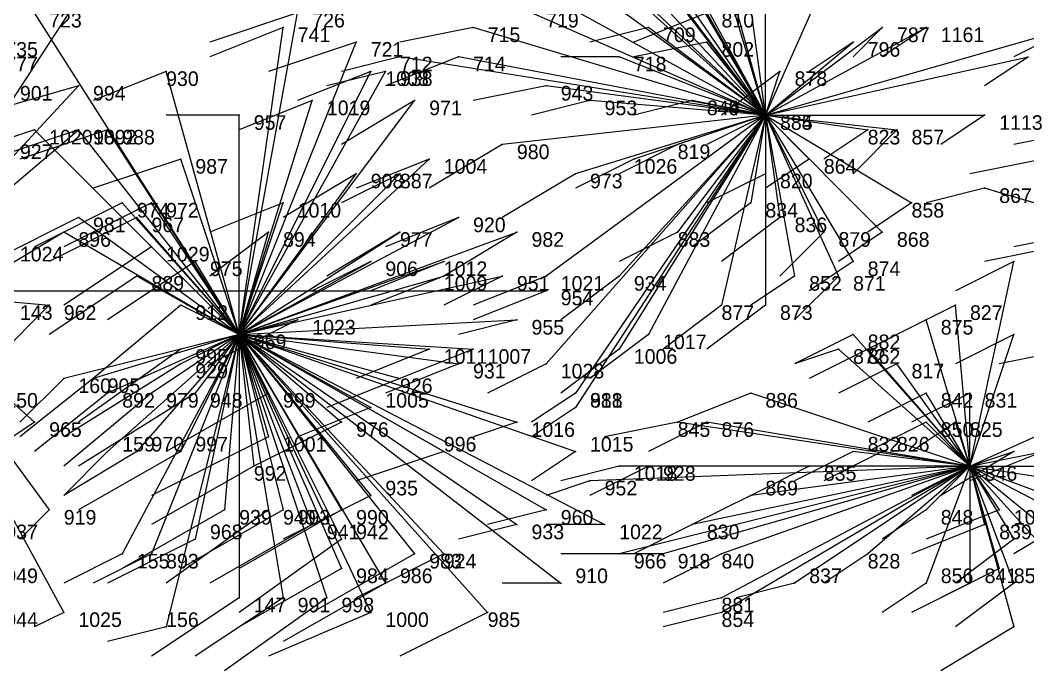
# Model space of a CAD drawing. Extents: x 13.668 to 13.876, y -34.05 to -33.931.
# Drawn here: x 13.764 to 13.833, y -34.05 to -34.0055 of the extents above; entities that cross this region are included whole.
import ezdxf

# ---------------------------------------------------------------- set-up
doc = ezdxf.new("R2010")
doc.units = 0
for name, color, linetype in [('Facilities', 3, 'CONTINUOUS'), ('Facilities_lines', 3, 'CONTINUOUS'), ('Normals', 1, 'CONTINUOUS'), ('Source_points', 5, 'CONTINUOUS'), ('Text', 3, 'CONTINUOUS')]:
    doc.layers.add(name, color=color, linetype=linetype)

msp = doc.modelspace()

# ---------------------------------------------------------------- linework, layer by layer
at = {"layer": 'Facilities', "color": 3}
for p in [(13.815, -34.012, -1.214), (13.779, -34.027, -1.216), (13.829, -34.036, -1.214)]:
    msp.add_point(p, dxfattribs=at)
at = {"layer": 'Facilities_lines', "color": 3}
for p, q in [((13.815, -34.012, -1.214), (13.809, -33.992, -1.214)), ((13.815, -34.012, -1.214), (13.805, -33.995, -1.214)), ((13.815, -34.012, -1.214), (13.798, -33.996, -1.215)), ((13.815, -34.012, -1.214), (13.804, -33.996, -1.214)), ((13.815, -34.012, -1.214), (13.813, -33.997, -1.214)), ((13.815, -34.012, -1.214), (13.815, -33.997, -1.214)), ((13.815, -34.012, -1.214), (13.802, -33.998, -1.216)), ((13.815, -34.012, -1.214), (13.805, -33.999, -1.214)), ((13.815, -34.012, -1.214), (13.795, -34.001, -1.216)), ((13.815, -34.012, -1.214), (13.809, -34.001, -1.214)), ((13.815, -34.012, -1.214), (13.812, -34.001, -1.215)), ((13.815, -34.012, -1.214), (13.805, -34.003, -1.214)), ((13.815, -34.012, -1.214), (13.815, -34.003, -1.214)), ((13.815, -34.012, -1.214), (13.819, -34.003, -1.213)), ((13.755, -34.024, -1.217), (13.768, -34.004, -1.217)), ((13.815, -34.012, -1.214), (13.804, -34.004, -1.214)), ((13.815, -34.012, -1.214), (13.809, -34.004, -1.214)), ((13.779, -34.027, -1.216), (13.765, -34.005, -1.216)), ((13.779, -34.027, -1.216), (13.783, -34.005, -1.215)), ((13.815, -34.012, -1.214), (13.799, -34.005, -1.214)), ((13.815, -34.012, -1.214), (13.811, -34.005, -1.214)), ((13.779, -34.027, -1.216), (13.782, -34.006, -1.215)), ((13.815, -34.012, -1.214), (13.795, -34.006, -1.215)), ((13.815, -34.012, -1.214), (13.807, -34.006, -1.214)), ((13.815, -34.012, -1.214), (13.823, -34.006, -1.214)), ((13.815, -34.012, -1.214), (13.836, -34.006, -1.213)), ((13.815, -34.012, -1.214), (13.826, -34.006, -1.213)), ((13.779, -34.027, -1.216), (13.787, -34.007, -1.215)), ((13.815, -34.012, -1.214), (13.811, -34.007, -1.214)), ((13.815, -34.012, -1.214), (13.821, -34.007, -1.214)), ((13.815, -34.012, -1.214), (13.79, -34.008, -1.215)), ((13.815, -34.012, -1.214), (13.794, -34.008, -1.215)), ((13.815, -34.012, -1.214), (13.805, -34.008, -1.215)), ((13.815, -34.012, -1.214), (13.833, -34.008, -1.213)), ((13.779, -34.027, -1.216), (13.774, -34.009, -1.216)), ((13.779, -34.027, -1.216), (13.789, -34.009, -1.215)), ((13.779, -34.027, -1.216), (13.788, -34.009, -1.215)), ((13.815, -34.012, -1.214), (13.816, -34.009, -1.214)), ((13.755, -34.024, -1.217), (13.768, -34.01, -1.217)), ((13.815, -34.012, -1.214), (13.8, -34.01, -1.215)), ((13.779, -34.027, -1.216), (13.791, -34.011, -1.216)), ((13.779, -34.027, -1.216), (13.784, -34.011, -1.215)), ((13.815, -34.012, -1.214), (13.803, -34.011, -1.214)), ((13.815, -34.012, -1.214), (13.81, -34.011, -1.214)), ((13.815, -34.012, -1.214), (13.81, -34.011, -1.215)), ((13.779, -34.027, -1.216), (13.779, -34.012, -1.216)), ((13.815, -34.012, -1.214), (13.797, -34.014, -1.214)), ((13.815, -34.012, -1.214), (13.8, -34.023, -1.215)), ((13.815, -34.012, -1.214), (13.8, -34.029, -1.215)), ((13.815, -34.012, -1.214), (13.802, -34.031, -1.215)), ((13.815, -34.012, -1.214), (13.802, -34.032, -1.215)), ((13.815, -34.012, -1.214), (13.802, -34.016, -1.215)), ((13.815, -34.012, -1.214), (13.805, -34.023, -1.214)), ((13.815, -34.012, -1.214), (13.805, -34.028, -1.215)), ((13.815, -34.012, -1.214), (13.806, -34.015, -1.214)), ((13.815, -34.012, -1.214), (13.807, -34.027, -1.215)), ((13.815, -34.012, -1.214), (13.809, -34.014, -1.214)), ((13.815, -34.012, -1.214), (13.809, -34.02, -1.214)), ((13.815, -34.012, -1.214), (13.812, -34.025, -1.215)), ((13.815, -34.012, -1.214), (13.814, -34.018, -1.214)), ((13.815, -34.012, -1.214), (13.815, -34.016, -1.214)), ((13.815, -34.012, -1.214), (13.822, -34.013, -1.214)), ((13.815, -34.012, -1.214), (13.816, -34.019, -1.214)), ((13.815, -34.012, -1.214), (13.817, -34.023, -1.214)), ((13.815, -34.012, -1.214), (13.824, -34.013, -1.214)), ((13.815, -34.012, -1.214), (13.818, -34.015, -1.214)), ((13.815, -34.012, -1.214), (13.819, -34.02, -1.214)), ((13.815, -34.012, -1.214), (13.825, -34.018, -1.214)), ((13.815, -34.012, -1.214), (13.823, -34.02, -1.214)), ((13.815, -34.012, -1.214), (13.82, -34.023, -1.214)), ((13.815, -34.012, -1.214), (13.815, -34.025, -1.214)), ((13.815, -34.012, -1.214), (13.821, -34.022, -1.214)), ((13.815, -34.012, -1.214), (13.815, -34.012, -1.214)), ((13.815, -34.012, -1.214), (13.83, -34.012, -1.213)), ((13.755, -34.024, -1.217), (13.768, -34.013, -1.217)), ((13.779, -34.027, -1.216), (13.765, -34.013, -1.216)), ((13.779, -34.027, -1.216), (13.768, -34.013, -1.215)), ((13.779, -34.027, -1.216), (13.77, -34.013, -1.215)), ((13.779, -34.027, -1.216), (13.775, -34.015, -1.216)), ((13.779, -34.027, -1.216), (13.792, -34.015, -1.215)), ((13.779, -34.027, -1.216), (13.79, -34.016, -1.215)), ((13.779, -34.027, -1.216), (13.787, -34.016, -1.216)), ((13.847, -34.022, -1.213), (13.83, -34.017, -1.214)), ((13.779, -34.027, -1.216), (13.771, -34.018, -1.216)), ((13.779, -34.027, -1.216), (13.773, -34.018, -1.215)), ((13.779, -34.027, -1.216), (13.782, -34.018, -1.216)), ((13.779, -34.027, -1.216), (13.768, -34.019, -1.216)), ((13.779, -34.027, -1.216), (13.772, -34.019, -1.217)), ((13.779, -34.027, -1.216), (13.794, -34.019, -1.215)), ((13.779, -34.027, -1.216), (13.767, -34.02, -1.216)), ((13.779, -34.027, -1.216), (13.781, -34.02, -1.215)), ((13.779, -34.027, -1.216), (13.79, -34.02, -1.215)), ((13.779, -34.027, -1.216), (13.798, -34.02, -1.214)), ((13.779, -34.027, -1.216), (13.773, -34.021, -1.217)), ((13.779, -34.027, -1.216), (13.776, -34.022, -1.216)), ((13.779, -34.027, -1.216), (13.788, -34.022, -1.216)), ((13.779, -34.027, -1.216), (13.793, -34.022, -1.215)), ((13.829, -34.036, -1.214), (13.832, -34.022, -1.214)), ((13.779, -34.027, -1.216), (13.772, -34.023, -1.216)), ((13.779, -34.027, -1.216), (13.797, -34.023, -1.215)), ((13.779, -34.027, -1.216), (13.793, -34.023, -1.215)), ((13.755, -34.024, -1.217), (13.8, -34.024, -1.217)), ((13.755, -34.024, -1.217), (13.766, -34.039, -1.217)), ((13.755, -34.024, -1.217), (13.766, -34.025, -1.217)), ((13.755, -34.024, -1.217), (13.765, -34.033, -1.217)), ((13.755, -34.024, -1.217), (13.767, -34.046, -1.217)), ((13.779, -34.027, -1.216), (13.775, -34.025, -1.216)), ((13.829, -34.036, -1.214), (13.828, -34.025, -1.214)), ((13.779, -34.027, -1.216), (13.798, -34.026, -1.215)), ((13.779, -34.027, -1.216), (13.783, -34.026, -1.215)), ((13.829, -34.036, -1.214), (13.826, -34.026, -1.214)), ((13.779, -34.027, -1.216), (13.767, -34.03, -1.218)), ((13.779, -34.027, -1.216), (13.769, -34.03, -1.217)), ((13.779, -34.027, -1.216), (13.77, -34.035, -1.218)), ((13.779, -34.027, -1.216), (13.77, -34.031, -1.216)), ((13.779, -34.027, -1.216), (13.771, -34.042, -1.218)), ((13.779, -34.027, -1.216), (13.772, -34.035, -1.217)), ((13.779, -34.027, -1.216), (13.773, -34.042, -1.217)), ((13.779, -34.027, -1.216), (13.773, -34.031, -1.216)), ((13.779, -34.027, -1.216), (13.774, -34.047, -1.218)), ((13.779, -34.027, -1.216), (13.775, -34.029, -1.216)), ((13.779, -34.027, -1.216), (13.775, -34.028, -1.216)), ((13.779, -34.027, -1.216), (13.775, -34.035, -1.217)), ((13.779, -34.027, -1.216), (13.776, -34.031, -1.216)), ((13.779, -34.027, -1.216), (13.776, -34.041, -1.217)), ((13.779, -34.027, -1.216), (13.778, -34.039, -1.217)), ((13.779, -34.027, -1.216), (13.801, -34.044, -1.215)), ((13.779, -34.027, -1.216), (13.798, -34.04, -1.215)), ((13.779, -34.027, -1.216), (13.8, -34.039, -1.215)), ((13.779, -34.027, -1.216), (13.793, -34.042, -1.215)), ((13.779, -34.027, -1.216), (13.79, -34.03, -1.215)), ((13.779, -34.027, -1.216), (13.788, -34.038, -1.215)), ((13.779, -34.027, -1.216), (13.779, -34.045, -1.218)), ((13.779, -34.027, -1.216), (13.794, -34.029, -1.217)), ((13.779, -34.027, -1.216), (13.781, -34.039, -1.217)), ((13.779, -34.027, -1.216), (13.784, -34.04, -1.217)), ((13.779, -34.027, -1.216), (13.786, -34.041, -1.216)), ((13.779, -34.027, -1.216), (13.786, -34.033, -1.215)), ((13.779, -34.027, -1.216), (13.791, -34.042, -1.216)), ((13.779, -34.027, -1.216), (13.786, -34.043, -1.216)), ((13.779, -34.027, -1.216), (13.796, -34.046, -1.216)), ((13.779, -34.027, -1.216), (13.789, -34.044, -1.215)), ((13.779, -34.027, -1.216), (13.786, -34.039, -1.215)), ((13.779, -34.027, -1.216), (13.782, -34.045, -1.217)), ((13.779, -34.027, -1.216), (13.78, -34.036, -1.216)), ((13.779, -34.027, -1.216), (13.782, -34.039, -1.216)), ((13.779, -34.027, -1.216), (13.793, -34.035, -1.215)), ((13.779, -34.027, -1.216), (13.785, -34.045, -1.216)), ((13.779, -34.027, -1.216), (13.781, -34.031, -1.217)), ((13.779, -34.027, -1.216), (13.788, -34.046, -1.216)), ((13.779, -34.027, -1.216), (13.781, -34.034, -1.216)), ((13.779, -34.027, -1.216), (13.788, -34.032, -1.217)), ((13.779, -34.027, -1.216), (13.795, -34.028, -1.215)), ((13.779, -34.027, -1.216), (13.792, -34.028, -1.215)), ((13.779, -34.027, -1.216), (13.802, -34.035, -1.215)), ((13.779, -34.027, -1.216), (13.798, -34.033, -1.215)), ((13.779, -34.027, -1.216), (13.804, -34.04, -1.215)), ((13.829, -34.036, -1.214), (13.821, -34.027, -1.214)), ((13.829, -34.036, -1.214), (13.832, -34.027, -1.215)), ((13.829, -34.036, -1.214), (13.82, -34.028, -1.214)), ((13.829, -34.036, -1.214), (13.822, -34.028, -1.214)), ((13.829, -34.036, -1.214), (13.824, -34.029, -1.214)), ((13.829, -34.036, -1.214), (13.814, -34.031, -1.215)), ((13.829, -34.036, -1.214), (13.826, -34.031, -1.214)), ((13.829, -34.036, -1.214), (13.829, -34.031, -1.214)), ((13.829, -34.036, -1.214), (13.84, -34.031, -1.214)), ((13.829, -34.036, -1.214), (13.809, -34.033, -1.215)), ((13.829, -34.036, -1.214), (13.811, -34.033, -1.215)), ((13.829, -34.036, -1.214), (13.826, -34.033, -1.214)), ((13.829, -34.036, -1.214), (13.828, -34.033, -1.214)), ((13.829, -34.036, -1.214), (13.821, -34.035, -1.215)), ((13.829, -34.036, -1.214), (13.823, -34.035, -1.214)), ((13.829, -34.036, -1.214), (13.834, -34.035, -1.214)), ((13.829, -34.036, -1.214), (13.832, -34.035, -1.214)), ((13.829, -34.036, -1.214), (13.803, -34.037, -1.215)), ((13.829, -34.036, -1.214), (13.805, -34.042, -1.215)), ((13.829, -34.036, -1.214), (13.805, -34.036, -1.215)), ((13.829, -34.036, -1.214), (13.807, -34.036, -1.214)), ((13.829, -34.036, -1.214), (13.808, -34.042, -1.215)), ((13.829, -34.036, -1.214), (13.81, -34.04, -1.215)), ((13.829, -34.036, -1.214), (13.812, -34.042, -1.215)), ((13.829, -34.036, -1.214), (13.812, -34.046, -1.215)), ((13.829, -34.036, -1.214), (13.812, -34.045, -1.215)), ((13.829, -34.036, -1.214), (13.814, -34.038, -1.215)), ((13.829, -34.036, -1.214), (13.817, -34.044, -1.214)), ((13.829, -34.036, -1.214), (13.818, -34.036, -1.215)), ((13.829, -34.036, -1.214), (13.822, -34.042, -1.214)), ((13.829, -34.036, -1.214), (13.826, -34.039, -1.214)), ((13.829, -34.036, -1.214), (13.826, -34.044, -1.215)), ((13.829, -34.036, -1.214), (13.837, -34.039, -1.215)), ((13.829, -34.036, -1.214), (13.838, -34.046, -1.215)), ((13.829, -34.036, -1.214), (13.844, -34.036, -1.214)), ((13.829, -34.036, -1.214), (13.83, -34.04, -1.214)), ((13.829, -34.036, -1.214), (13.829, -34.044, -1.215)), ((13.829, -34.036, -1.214), (13.85, -34.047, -1.214)), ((13.829, -34.036, -1.214), (13.84, -34.045, -1.214)), ((13.829, -34.036, -1.214), (13.831, -34.043, -1.214)), ((13.829, -34.036, -1.214), (13.842, -34.038, -1.214)), ((13.829, -34.036, -1.214), (13.832, -34.041, -1.214)), ((13.829, -34.036, -1.214), (13.832, -34.044, -1.214)), ((13.829, -34.036, -1.214), (13.831, -34.039, -1.213)), ((13.829, -34.036, -1.214), (13.832, -34.047, -1.213))]:
    msp.add_line(p, q, dxfattribs=at)
at = {"layer": 'Normals', "color": 1}
for p, q in [((13.783, -34.005, -1.215), (13.777, -34.007, -1.115)), ((13.811, -34.005, -1.214), (13.806, -34.007, -1.114)), ((13.782, -34.006, -1.215), (13.777, -34.008, -1.115)), ((13.795, -34.006, -1.215), (13.79, -34.007, -1.115)), ((13.807, -34.006, -1.214), (13.803, -34.007, -1.114)), ((13.823, -34.006, -1.214), (13.821, -34.008, -1.114)), ((13.826, -34.006, -1.213), (13.823, -34.008, -1.113)), ((13.836, -34.006, -1.213), (13.832, -34.008, -1.113)), ((13.787, -34.007, -1.215), (13.781, -34.009, -1.115)), ((13.811, -34.007, -1.214), (13.806, -34.008, -1.114)), ((13.821, -34.007, -1.214), (13.818, -34.009, -1.114)), ((13.79, -34.008, -1.215), (13.786, -34.009, -1.115)), ((13.794, -34.008, -1.215), (13.789, -34.01, -1.115)), ((13.805, -34.008, -1.215), (13.801, -34.008, -1.115)), ((13.833, -34.008, -1.213), (13.83, -34.01, -1.113)), ((13.774, -34.009, -1.216), (13.769, -34.011, -1.116)), ((13.788, -34.009, -1.215), (13.783, -34.011, -1.115)), ((13.789, -34.009, -1.215), (13.785, -34.01, -1.115)), ((13.816, -34.009, -1.214), (13.812, -34.012, -1.114)), ((13.768, -34.01, -1.217), (13.761, -34.012, -1.117)), ((13.8, -34.01, -1.215), (13.795, -34.011, -1.115)), ((13.784, -34.011, -1.215), (13.779, -34.013, -1.115)), ((13.791, -34.011, -1.216), (13.786, -34.014, -1.116)), ((13.803, -34.011, -1.214), (13.799, -34.012, -1.114)), ((13.81, -34.011, -1.214), (13.806, -34.012, -1.114)), ((13.81, -34.011, -1.215), (13.806, -34.012, -1.115)), ((13.779, -34.012, -1.216), (13.774, -34.012, -1.116)), ((13.815, -34.012, -1.214), (13.811, -34.014, -1.114)), ((13.815, -34.012, -1.214), (13.811, -34.014, -1.114)), ((13.83, -34.012, -1.213), (13.827, -34.014, -1.113)), ((13.765, -34.013, -1.216), (13.759, -34.015, -1.116)), ((13.768, -34.013, -1.217), (13.762, -34.015, -1.117)), ((13.768, -34.013, -1.215), (13.762, -34.015, -1.115)), ((13.77, -34.013, -1.215), (13.764, -34.015, -1.115)), ((13.822, -34.013, -1.214), (13.819, -34.015, -1.114)), ((13.824, -34.013, -1.214), (13.821, -34.016, -1.114)), ((13.837, -34.013, -1.214), (13.832, -34.014, -1.114)), ((13.797, -34.014, -1.214), (13.792, -34.017, -1.114)), ((13.809, -34.014, -1.214), (13.805, -34.016, -1.114)), ((13.775, -34.015, -1.216), (13.769, -34.017, -1.116)), ((13.792, -34.015, -1.215), (13.787, -34.017, -1.115)), ((13.806, -34.015, -1.214), (13.802, -34.017, -1.114)), ((13.818, -34.015, -1.214), (13.815, -34.017, -1.114)), ((13.834, -34.015, -1.214), (13.829, -34.016, -1.114)), ((13.787, -34.016, -1.216), (13.782, -34.019, -1.116)), ((13.79, -34.016, -1.215), (13.786, -34.018, -1.115)), ((13.802, -34.016, -1.215), (13.797, -34.019, -1.115)), ((13.815, -34.016, -1.214), (13.811, -34.018, -1.114)), ((13.83, -34.017, -1.214), (13.826, -34.018, -1.114)), ((13.771, -34.018, -1.216), (13.765, -34.021, -1.116)), ((13.773, -34.018, -1.215), (13.767, -34.021, -1.115)), ((13.782, -34.018, -1.216), (13.777, -34.02, -1.116)), ((13.814, -34.018, -1.214), (13.81, -34.021, -1.114)), ((13.825, -34.018, -1.214), (13.822, -34.02, -1.114)), ((13.768, -34.019, -1.216), (13.762, -34.022, -1.116)), ((13.772, -34.019, -1.217), (13.766, -34.022, -1.117)), ((13.794, -34.019, -1.215), (13.789, -34.021, -1.115)), ((13.816, -34.019, -1.214), (13.812, -34.022, -1.114)), ((13.767, -34.02, -1.216), (13.762, -34.023, -1.116)), ((13.781, -34.02, -1.215), (13.777, -34.023, -1.115)), ((13.79, -34.02, -1.215), (13.785, -34.023, -1.115)), ((13.798, -34.02, -1.214), (13.793, -34.023, -1.114)), ((13.809, -34.02, -1.214), (13.805, -34.022, -1.114)), ((13.819, -34.02, -1.214), (13.816, -34.023, -1.114)), ((13.823, -34.02, -1.214), (13.82, -34.022, -1.114)), ((13.837, -34.02, -1.214), (13.832, -34.021, -1.114)), ((13.773, -34.021, -1.217), (13.767, -34.025, -1.117)), ((13.835, -34.021, -1.213), (13.83, -34.022, -1.113)), ((13.776, -34.022, -1.216), (13.77, -34.026, -1.116)), ((13.788, -34.022, -1.216), (13.784, -34.024, -1.116)), ((13.793, -34.022, -1.215), (13.788, -34.024, -1.115)), ((13.821, -34.022, -1.214), (13.818, -34.024, -1.114)), ((13.832, -34.022, -1.214), (13.828, -34.024, -1.114)), ((13.772, -34.023, -1.216), (13.766, -34.027, -1.116)), ((13.793, -34.023, -1.215), (13.788, -34.025, -1.115)), ((13.797, -34.023, -1.215), (13.793, -34.025, -1.115)), ((13.8, -34.023, -1.215), (13.795, -34.025, -1.115)), ((13.805, -34.023, -1.214), (13.801, -34.026, -1.114)), ((13.817, -34.023, -1.214), (13.814, -34.025, -1.114)), ((13.82, -34.023, -1.214), (13.817, -34.026, -1.114)), ((13.8, -34.024, -1.217), (13.795, -34.026, -1.117)), ((13.766, -34.025, -1.217), (13.762, -34.029, -1.117)), ((13.775, -34.025, -1.216), (13.769, -34.03, -1.116)), ((13.812, -34.025, -1.215), (13.808, -34.028, -1.115)), ((13.815, -34.025, -1.214), (13.811, -34.028, -1.114)), ((13.828, -34.025, -1.214), (13.824, -34.027, -1.114)), ((13.783, -34.026, -1.215), (13.777, -34.029, -1.115)), ((13.798, -34.026, -1.215), (13.794, -34.027, -1.115)), ((13.826, -34.026, -1.214), (13.822, -34.028, -1.114)), ((13.779, -34.027, -1.216), (13.773, -34.031, -1.116)), ((13.807, -34.027, -1.215), (13.803, -34.03, -1.115)), ((13.821, -34.027, -1.214), (13.817, -34.029, -1.114)), ((13.832, -34.027, -1.215), (13.828, -34.029, -1.115)), ((13.775, -34.028, -1.216), (13.768, -34.033, -1.116)), ((13.792, -34.028, -1.215), (13.787, -34.03, -1.115)), ((13.795, -34.028, -1.215), (13.79, -34.03, -1.115)), ((13.805, -34.028, -1.215), (13.801, -34.031, -1.115)), ((13.82, -34.028, -1.214), (13.817, -34.029, -1.114)), ((13.822, -34.028, -1.214), (13.818, -34.03, -1.114)), ((13.836, -34.028, -1.213), (13.831, -34.029, -1.113)), ((13.775, -34.029, -1.216), (13.767, -34.034, -1.116)), ((13.794, -34.029, -1.217), (13.789, -34.031, -1.117)), ((13.8, -34.029, -1.215), (13.796, -34.031, -1.115)), ((13.824, -34.029, -1.214), (13.82, -34.031, -1.114)), ((13.767, -34.03, -1.218), (13.764, -34.033, -1.118)), ((13.769, -34.03, -1.217), (13.764, -34.034, -1.117)), ((13.79, -34.03, -1.215), (13.785, -34.032, -1.115)), ((13.77, -34.031, -1.216), (13.765, -34.035, -1.116)), ((13.773, -34.031, -1.216), (13.767, -34.036, -1.116)), ((13.776, -34.031, -1.216), (13.768, -34.036, -1.116)), ((13.781, -34.031, -1.217), (13.774, -34.035, -1.117)), ((13.802, -34.031, -1.215), (13.799, -34.033, -1.115)), ((13.814, -34.031, -1.215), (13.809, -34.033, -1.115)), ((13.826, -34.031, -1.214), (13.822, -34.033, -1.114)), ((13.829, -34.031, -1.214), (13.825, -34.033, -1.114)), ((13.788, -34.032, -1.217), (13.783, -34.034, -1.117)), ((13.802, -34.032, -1.215), (13.799, -34.034, -1.115)), ((13.765, -34.033, -1.217), (13.762, -34.035, -1.117)), ((13.786, -34.033, -1.215), (13.78, -34.036, -1.115)), ((13.798, -34.033, -1.215), (13.795, -34.034, -1.115)), ((13.809, -34.033, -1.215), (13.804, -34.034, -1.115)), ((13.811, -34.033, -1.215), (13.807, -34.035, -1.115)), ((13.826, -34.033, -1.214), (13.822, -34.035, -1.114)), ((13.828, -34.033, -1.214), (13.825, -34.035, -1.114)), ((13.781, -34.034, -1.216), (13.773, -34.038, -1.116)), ((13.77, -34.035, -1.218), (13.767, -34.038, -1.118)), ((13.772, -34.035, -1.217), (13.767, -34.038, -1.117)), ((13.775, -34.035, -1.217), (13.768, -34.039, -1.117)), ((13.793, -34.035, -1.215), (13.787, -34.037, -1.115)), ((13.802, -34.035, -1.215), (13.799, -34.037, -1.115)), ((13.821, -34.035, -1.215), (13.817, -34.037, -1.115)), ((13.823, -34.035, -1.214), (13.819, -34.037, -1.114)), ((13.832, -34.035, -1.214), (13.827, -34.038, -1.114)), ((13.834, -34.035, -1.214), (13.829, -34.037, -1.114)), ((13.78, -34.036, -1.216), (13.773, -34.04, -1.116)), ((13.805, -34.036, -1.215), (13.801, -34.037, -1.115)), ((13.807, -34.036, -1.214), (13.803, -34.038, -1.114)), ((13.818, -34.036, -1.215), (13.814, -34.038, -1.115)), ((13.829, -34.036, -1.214), (13.825, -34.038, -1.114)), ((13.803, -34.037, -1.215), (13.8, -34.038, -1.115)), ((13.788, -34.038, -1.215), (13.782, -34.041, -1.115)), ((13.814, -34.038, -1.215), (13.81, -34.04, -1.115)), ((13.766, -34.039, -1.217), (13.764, -34.041, -1.117)), ((13.778, -34.039, -1.217), (13.771, -34.043, -1.117)), ((13.781, -34.039, -1.217), (13.774, -34.044, -1.117)), ((13.782, -34.039, -1.216), (13.775, -34.043, -1.116)), ((13.786, -34.039, -1.215), (13.779, -34.043, -1.115)), ((13.8, -34.039, -1.215), (13.796, -34.04, -1.115)), ((13.826, -34.039, -1.214), (13.823, -34.041, -1.114)), ((13.831, -34.039, -1.213), (13.826, -34.041, -1.113)), ((13.837, -34.039, -1.215), (13.832, -34.042, -1.115)), ((13.784, -34.04, -1.217), (13.777, -34.044, -1.117)), ((13.798, -34.04, -1.215), (13.794, -34.041, -1.115)), ((13.804, -34.04, -1.215), (13.8, -34.04, -1.115)), ((13.81, -34.04, -1.215), (13.806, -34.042, -1.115)), ((13.83, -34.04, -1.214), (13.825, -34.042, -1.114)), ((13.776, -34.041, -1.217), (13.77, -34.044, -1.117)), ((13.786, -34.041, -1.216), (13.779, -34.046, -1.116)), ((13.832, -34.041, -1.214), (13.828, -34.044, -1.114)), ((13.771, -34.042, -1.218), (13.767, -34.044, -1.118)), ((13.773, -34.042, -1.217), (13.769, -34.044, -1.117)), ((13.791, -34.042, -1.216), (13.784, -34.046, -1.116)), ((13.793, -34.042, -1.215), (13.787, -34.045, -1.115)), ((13.805, -34.042, -1.215), (13.801, -34.042, -1.115)), ((13.808, -34.042, -1.215), (13.804, -34.042, -1.115)), ((13.812, -34.042, -1.215), (13.808, -34.044, -1.115)), ((13.822, -34.042, -1.214), (13.819, -34.044, -1.114)), ((13.786, -34.043, -1.216), (13.779, -34.047, -1.116)), ((13.831, -34.043, -1.214), (13.827, -34.045, -1.114)), ((13.789, -34.044, -1.215), (13.782, -34.048, -1.115)), ((13.801, -34.044, -1.215), (13.797, -34.044, -1.115)), ((13.817, -34.044, -1.214), (13.813, -34.045, -1.114)), ((13.826, -34.044, -1.215), (13.823, -34.046, -1.115)), ((13.829, -34.044, -1.215), (13.825, -34.046, -1.115)), ((13.832, -34.044, -1.214), (13.828, -34.047, -1.114)), ((13.779, -34.045, -1.218), (13.773, -34.049, -1.118)), ((13.782, -34.045, -1.217), (13.776, -34.049, -1.117)), ((13.785, -34.045, -1.216), (13.778, -34.05, -1.116)), ((13.812, -34.045, -1.215), (13.808, -34.046, -1.115)), ((13.767, -34.046, -1.217), (13.765, -34.047, -1.117)), ((13.788, -34.046, -1.216), (13.781, -34.049, -1.116)), ((13.796, -34.046, -1.216), (13.79, -34.049, -1.116)), ((13.812, -34.046, -1.215), (13.808, -34.047, -1.115)), ((13.774, -34.047, -1.218), (13.77, -34.048, -1.118)), ((13.832, -34.047, -1.213), (13.827, -34.05, -1.113))]:
    msp.add_line(p, q, dxfattribs=at)
at = {"layer": 'Source_points', "color": 5}
for p in [(13.782, -34.006, -1.215), (13.795, -34.006, -1.215), (13.807, -34.006, -1.214), (13.823, -34.006, -1.214), (13.826, -34.006, -1.213), (13.787, -34.007, -1.215), (13.811, -34.007, -1.214), (13.821, -34.007, -1.214), (13.79, -34.008, -1.215), (13.794, -34.008, -1.215), (13.805, -34.008, -1.215), (13.774, -34.009, -1.216), (13.788, -34.009, -1.215), (13.789, -34.009, -1.215), (13.816, -34.009, -1.214), (13.768, -34.01, -1.217), (13.8, -34.01, -1.215), (13.784, -34.011, -1.215), (13.791, -34.011, -1.216), (13.803, -34.011, -1.214), (13.81, -34.011, -1.214), (13.81, -34.011, -1.215), (13.779, -34.012, -1.216), (13.815, -34.012, -1.214), (13.83, -34.012, -1.213), (13.765, -34.013, -1.216), (13.768, -34.013, -1.217), (13.768, -34.013, -1.215), (13.77, -34.013, -1.215), (13.822, -34.013, -1.214), (13.824, -34.013, -1.214), (13.797, -34.014, -1.214), (13.809, -34.014, -1.214), (13.775, -34.015, -1.216), (13.792, -34.015, -1.215), (13.806, -34.015, -1.214), (13.818, -34.015, -1.214), (13.787, -34.016, -1.216), (13.79, -34.016, -1.215), (13.802, -34.016, -1.215), (13.815, -34.016, -1.214), (13.83, -34.017, -1.214), (13.771, -34.018, -1.216), (13.773, -34.018, -1.215), (13.782, -34.018, -1.216), (13.814, -34.018, -1.214), (13.825, -34.018, -1.214), (13.768, -34.019, -1.216), (13.772, -34.019, -1.217), (13.794, -34.019, -1.215), (13.816, -34.019, -1.214), (13.767, -34.02, -1.216), (13.781, -34.02, -1.215), (13.79, -34.02, -1.215), (13.798, -34.02, -1.214), (13.809, -34.02, -1.214), (13.819, -34.02, -1.214), (13.823, -34.02, -1.214), (13.773, -34.021, -1.217), (13.776, -34.022, -1.216), (13.788, -34.022, -1.216), (13.793, -34.022, -1.215), (13.821, -34.022, -1.214), (13.832, -34.022, -1.214), (13.772, -34.023, -1.216), (13.793, -34.023, -1.215), (13.797, -34.023, -1.215), (13.8, -34.023, -1.215), (13.805, -34.023, -1.214), (13.817, -34.023, -1.214), (13.82, -34.023, -1.214), (13.8, -34.024, -1.217), (13.766, -34.025, -1.217), (13.775, -34.025, -1.216), (13.812, -34.025, -1.215), (13.815, -34.025, -1.214), (13.828, -34.025, -1.214), (13.783, -34.026, -1.215), (13.798, -34.026, -1.215), (13.826, -34.026, -1.214), (13.807, -34.027, -1.215), (13.821, -34.027, -1.214), (13.832, -34.027, -1.215), (13.775, -34.028, -1.216), (13.792, -34.028, -1.215), (13.795, -34.028, -1.215), (13.805, -34.028, -1.215), (13.82, -34.028, -1.214), (13.822, -34.028, -1.214), (13.775, -34.029, -1.216), (13.794, -34.029, -1.217), (13.8, -34.029, -1.215), (13.824, -34.029, -1.214), (13.767, -34.03, -1.218), (13.769, -34.03, -1.217), (13.79, -34.03, -1.215), (13.77, -34.031, -1.216), (13.773, -34.031, -1.216), (13.776, -34.031, -1.216), (13.781, -34.031, -1.217), (13.802, -34.031, -1.215), (13.814, -34.031, -1.215), (13.826, -34.031, -1.214), (13.829, -34.031, -1.214), (13.788, -34.032, -1.217), (13.802, -34.032, -1.215), (13.765, -34.033, -1.217), (13.786, -34.033, -1.215), (13.798, -34.033, -1.215), (13.809, -34.033, -1.215), (13.811, -34.033, -1.215), (13.826, -34.033, -1.214), (13.828, -34.033, -1.214), (13.781, -34.034, -1.216), (13.77, -34.035, -1.218), (13.772, -34.035, -1.217), (13.775, -34.035, -1.217), (13.793, -34.035, -1.215), (13.802, -34.035, -1.215), (13.821, -34.035, -1.215), (13.823, -34.035, -1.214), (13.832, -34.035, -1.214), (13.78, -34.036, -1.216), (13.805, -34.036, -1.215), (13.807, -34.036, -1.214), (13.818, -34.036, -1.215), (13.803, -34.037, -1.215), (13.788, -34.038, -1.215), (13.814, -34.038, -1.215), (13.766, -34.039, -1.217), (13.778, -34.039, -1.217), (13.781, -34.039, -1.217), (13.782, -34.039, -1.216), (13.786, -34.039, -1.215), (13.8, -34.039, -1.215), (13.826, -34.039, -1.214), (13.831, -34.039, -1.213), (13.784, -34.04, -1.217), (13.798, -34.04, -1.215), (13.804, -34.04, -1.215), (13.81, -34.04, -1.215), (13.83, -34.04, -1.214), (13.776, -34.041, -1.217), (13.786, -34.041, -1.216), (13.832, -34.041, -1.214), (13.771, -34.042, -1.218), (13.773, -34.042, -1.217), (13.791, -34.042, -1.216), (13.793, -34.042, -1.215), (13.805, -34.042, -1.215), (13.808, -34.042, -1.215), (13.812, -34.042, -1.215), (13.822, -34.042, -1.214), (13.786, -34.043, -1.216), (13.831, -34.043, -1.214), (13.789, -34.044, -1.215), (13.801, -34.044, -1.215), (13.817, -34.044, -1.214), (13.826, -34.044, -1.215), (13.829, -34.044, -1.215), (13.832, -34.044, -1.214), (13.779, -34.045, -1.218), (13.782, -34.045, -1.217), (13.785, -34.045, -1.216), (13.812, -34.045, -1.215), (13.767, -34.046, -1.217), (13.788, -34.046, -1.216), (13.796, -34.046, -1.216), (13.812, -34.046, -1.215), (13.774, -34.047, -1.218), (13.832, -34.047, -1.213)]:
    msp.add_point(p, dxfattribs=at)

# ---------------------------------------------------------------- texts
at = {"layer": 'Text', "color": 3}
for s, p in [('723', (13.766, -34.006, -1.216)), ('726', (13.784, -34.006, -1.215)), ('719', (13.8, -34.006, -1.214)), ('810', (13.812, -34.006, -1.214)), ('741', (13.783, -34.007, -1.215)), ('715', (13.796, -34.007, -1.215)), ('709', (13.808, -34.007, -1.214)), ('787', (13.824, -34.007, -1.214)), ('1161', (13.827, -34.007, -1.213)), ('735', (13.763, -34.008, -1.217)), ('721', (13.788, -34.008, -1.215)), ('802', (13.812, -34.008, -1.214)), ('796', (13.822, -34.008, -1.214)), ('777', (13.763, -34.009, -1.216)), ('712', (13.79, -34.009, -1.215)), ('714', (13.795, -34.009, -1.215)), ('718', (13.806, -34.009, -1.215)), ('930', (13.774, -34.01, -1.216)), ('1008', (13.789, -34.01, -1.215)), ('938', (13.79, -34.01, -1.215)), ('878', (13.817, -34.01, -1.214)), ('901', (13.764, -34.011, -1.217)), ('994', (13.769, -34.011, -1.217)), ('943', (13.801, -34.011, -1.215)), ('1019', (13.785, -34.012, -1.215)), ('971', (13.792, -34.012, -1.216)), ('953', (13.804, -34.012, -1.214)), ('844', (13.811, -34.012, -1.214)), ('849', (13.811, -34.012, -1.215)), ('957', (13.78, -34.013, -1.216)), ('885', (13.816, -34.013, -1.214)), ('884', (13.816, -34.013, -1.214)), ('1113', (13.831, -34.013, -1.213)), ('1020', (13.766, -34.014, -1.216)), ('989', (13.769, -34.014, -1.215)), ('1002', (13.769, -34.014, -1.217)), ('988', (13.771, -34.014, -1.215)), ('823', (13.822, -34.014, -1.214)), ('857', (13.825, -34.014, -1.214)), ('927', (13.764, -34.015, -1.217)), ('980', (13.798, -34.015, -1.214)), ('819', (13.809, -34.015, -1.214)), ('987', (13.776, -34.016, -1.216)), ('1004', (13.793, -34.016, -1.215)), ('1026', (13.806, -34.016, -1.214)), ('864', (13.819, -34.016, -1.214)), ('908', (13.788, -34.017, -1.216)), ('887', (13.79, -34.017, -1.215)), ('973', (13.803, -34.017, -1.215)), ('820', (13.816, -34.017, -1.214)), ('867', (13.831, -34.018, -1.214)), ('974', (13.772, -34.019, -1.216)), ('972', (13.774, -34.019, -1.215)), ('1010', (13.783, -34.019, -1.216)), ('834', (13.815, -34.019, -1.214)), ('858', (13.825, -34.019, -1.214)), ('981', (13.769, -34.02, -1.216)), ('967', (13.773, -34.02, -1.217)), ('920', (13.795, -34.02, -1.215)), ('836', (13.817, -34.02, -1.214)), ('896', (13.768, -34.021, -1.216)), ('894', (13.782, -34.021, -1.215)), ('977', (13.79, -34.021, -1.215)), ('982', (13.799, -34.021, -1.214)), ('883', (13.809, -34.021, -1.214)), ('879', (13.82, -34.021, -1.214)), ('868', (13.824, -34.021, -1.214)), ('1024', (13.764, -34.022, -1.217)), ('1029', (13.774, -34.022, -1.217)), ('975', (13.777, -34.023, -1.216)), ('906', (13.789, -34.023, -1.216)), ('1012', (13.793, -34.023, -1.215)), ('874', (13.822, -34.023, -1.214)), ('889', (13.773, -34.024, -1.216)), ('1009', (13.793, -34.024, -1.215)), ('951', (13.798, -34.024, -1.215)), ('1021', (13.801, -34.024, -1.215)), ('934', (13.806, -34.024, -1.214)), ('852', (13.818, -34.024, -1.214)), ('871', (13.821, -34.024, -1.214)), ('954', (13.801, -34.025, -1.217)), ('143', (13.764, -34.026, -1.218)), ('962', (13.767, -34.026, -1.217)), ('912', (13.776, -34.026, -1.216)), ('877', (13.812, -34.026, -1.215)), ('873', (13.816, -34.026, -1.214)), ('827', (13.829, -34.026, -1.214)), ('1023', (13.784, -34.027, -1.215)), ('955', (13.799, -34.027, -1.215)), ('875', (13.827, -34.027, -1.214)), ('969', (13.78, -34.028, -1.216)), ('1017', (13.808, -34.028, -1.215)), ('882', (13.822, -34.028, -1.214)), ('995', (13.776, -34.029, -1.216)), ('1011', (13.793, -34.029, -1.215)), ('1007', (13.796, -34.029, -1.215)), ('1006', (13.806, -34.029, -1.215)), ('872', (13.821, -34.029, -1.214)), ('862', (13.822, -34.029, -1.214)), ('929', (13.776, -34.03, -1.216)), ('931', (13.795, -34.03, -1.217)), ('1028', (13.801, -34.03, -1.215)), ('817', (13.825, -34.03, -1.214)), ('160', (13.768, -34.031, -1.218)), ('905', (13.77, -34.031, -1.217)), ('926', (13.79, -34.031, -1.215)), ('150', (13.763, -34.032, -1.218)), ('892', (13.771, -34.032, -1.216)), ('979', (13.774, -34.032, -1.216)), ('948', (13.777, -34.032, -1.216)), ('999', (13.782, -34.032, -1.217)), ('1005', (13.789, -34.032, -1.217)), ('888', (13.803, -34.032, -1.215)), ('911', (13.803, -34.032, -1.215)), ('886', (13.815, -34.032, -1.215)), ('842', (13.827, -34.032, -1.214)), ('831', (13.83, -34.032, -1.214)), ('965', (13.766, -34.034, -1.217)), ('976', (13.787, -34.034, -1.215)), ('1016', (13.799, -34.034, -1.215)), ('845', (13.809, -34.034, -1.215)), ('876', (13.812, -34.034, -1.215)), ('850', (13.827, -34.034, -1.214)), ('825', (13.829, -34.034, -1.214)), ('159', (13.771, -34.035, -1.218)), ('970', (13.773, -34.035, -1.217)), ('997', (13.776, -34.035, -1.217)), ('1001', (13.782, -34.035, -1.216)), ('996', (13.793, -34.035, -1.215)), ('1015', (13.803, -34.035, -1.215)), ('832', (13.822, -34.035, -1.215)), ('826', (13.824, -34.035, -1.214)), ('992', (13.78, -34.037, -1.216)), ('1018', (13.806, -34.037, -1.215)), ('928', (13.808, -34.037, -1.214)), ('835', (13.819, -34.037, -1.215)), ('846', (13.83, -34.037, -1.214)), ('935', (13.789, -34.038, -1.215)), ('952', (13.804, -34.038, -1.215)), ('869', (13.815, -34.038, -1.215)), ('919', (13.767, -34.04, -1.217)), ('939', (13.779, -34.04, -1.217)), ('940', (13.782, -34.04, -1.217)), ('993', (13.783, -34.04, -1.216)), ('990', (13.787, -34.04, -1.215)), ('960', (13.801, -34.04, -1.215)), ('848', (13.827, -34.04, -1.214)), ('1087', (13.832, -34.04, -1.213)), ('937', (13.763, -34.041, -1.217)), ('968', (13.777, -34.041, -1.217)), ('941', (13.785, -34.041, -1.217)), ('942', (13.787, -34.041, -1.216)), ('933', (13.799, -34.041, -1.215)), ('1022', (13.805, -34.041, -1.215)), ('830', (13.811, -34.041, -1.215)), ('839', (13.831, -34.041, -1.214)), ('155', (13.772, -34.043, -1.218)), ('893', (13.774, -34.043, -1.217)), ('983', (13.792, -34.043, -1.216)), ('924', (13.793, -34.043, -1.215)), ('966', (13.806, -34.043, -1.215)), ('918', (13.809, -34.043, -1.215)), ('840', (13.812, -34.043, -1.215)), ('828', (13.822, -34.043, -1.214)), ('949', (13.763, -34.044, -1.217)), ('984', (13.787, -34.044, -1.216)), ('986', (13.79, -34.044, -1.215)), ('910', (13.802, -34.044, -1.215)), ('837', (13.818, -34.044, -1.214)), ('856', (13.827, -34.044, -1.215)), ('841', (13.83, -34.044, -1.215)), ('851', (13.832, -34.044, -1.214)), ('147', (13.78, -34.046, -1.218)), ('991', (13.783, -34.046, -1.217)), ('998', (13.786, -34.046, -1.216)), ('881', (13.812, -34.046, -1.215)), ('944', (13.763, -34.047, -1.217)), ('1025', (13.768, -34.047, -1.217)), ('156', (13.774, -34.047, -1.218)), ('1000', (13.789, -34.047, -1.216)), ('985', (13.796, -34.047, -1.216)), ('854', (13.812, -34.047, -1.215))]:
    msp.add_text(s, height=0.001, dxfattribs=at).set_placement(p)

doc.saveas('drawing.dxf')
